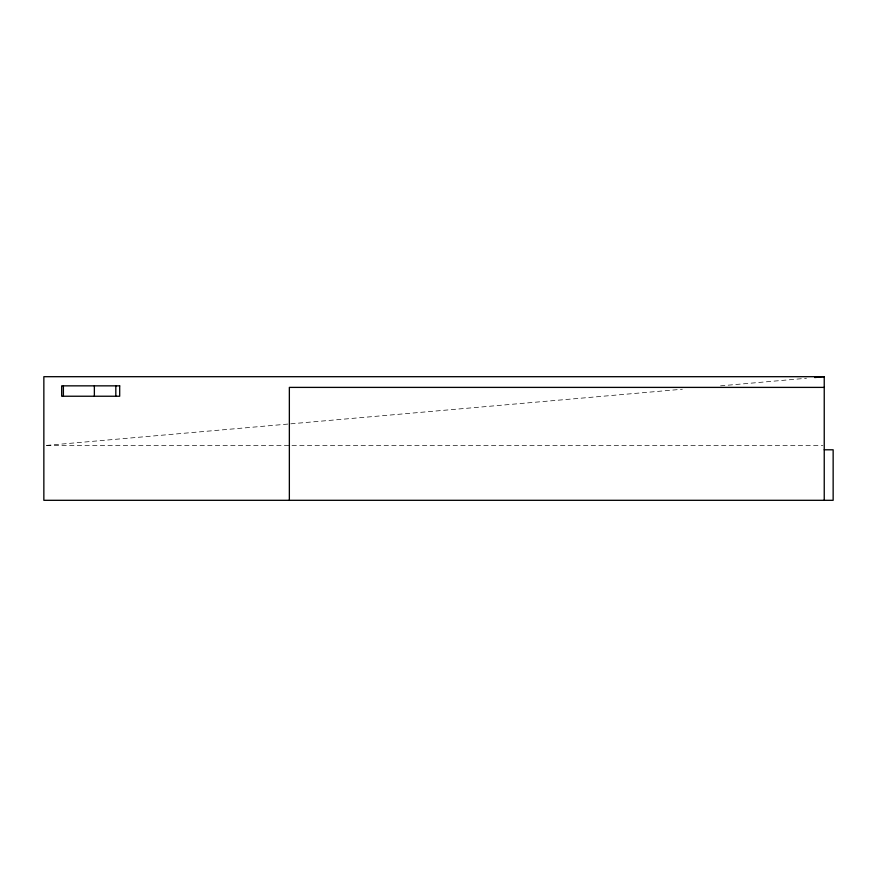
<?xml version="1.0" encoding="UTF-8"?>
<svg xmlns="http://www.w3.org/2000/svg" width="877" height="877" viewBox="0 0 877 877"><rect width="100%" height="100%" fill="white"/><g stroke="black" fill="none" stroke-linecap="round" stroke-linejoin="round"><path stroke-width="0.66" stroke-dasharray="4.38 3.29" d="M46.58 445.395L289.421 423.942M290.791 423.821L682.35 389.224M720.543 385.847L806.5 378.261M46.591 445.637L822.867 445.637"/><path stroke-width="1.32" d="M814.689 377.538L824.237 376.693L824.237 500.307M824.237 376.693L43.85 376.693L43.85 500.307L833.15 500.307L833.15 449.791L824.237 449.791M824.237 387.393L289.355 387.393L289.355 500.307M115.819 385.847L115.819 396.24M94.365 385.847L94.365 396.24M63.385 385.847L63.385 396.24M119.689 385.847L61.675 385.847L61.675 396.24L119.689 396.24L119.689 385.847"/></g></svg>
